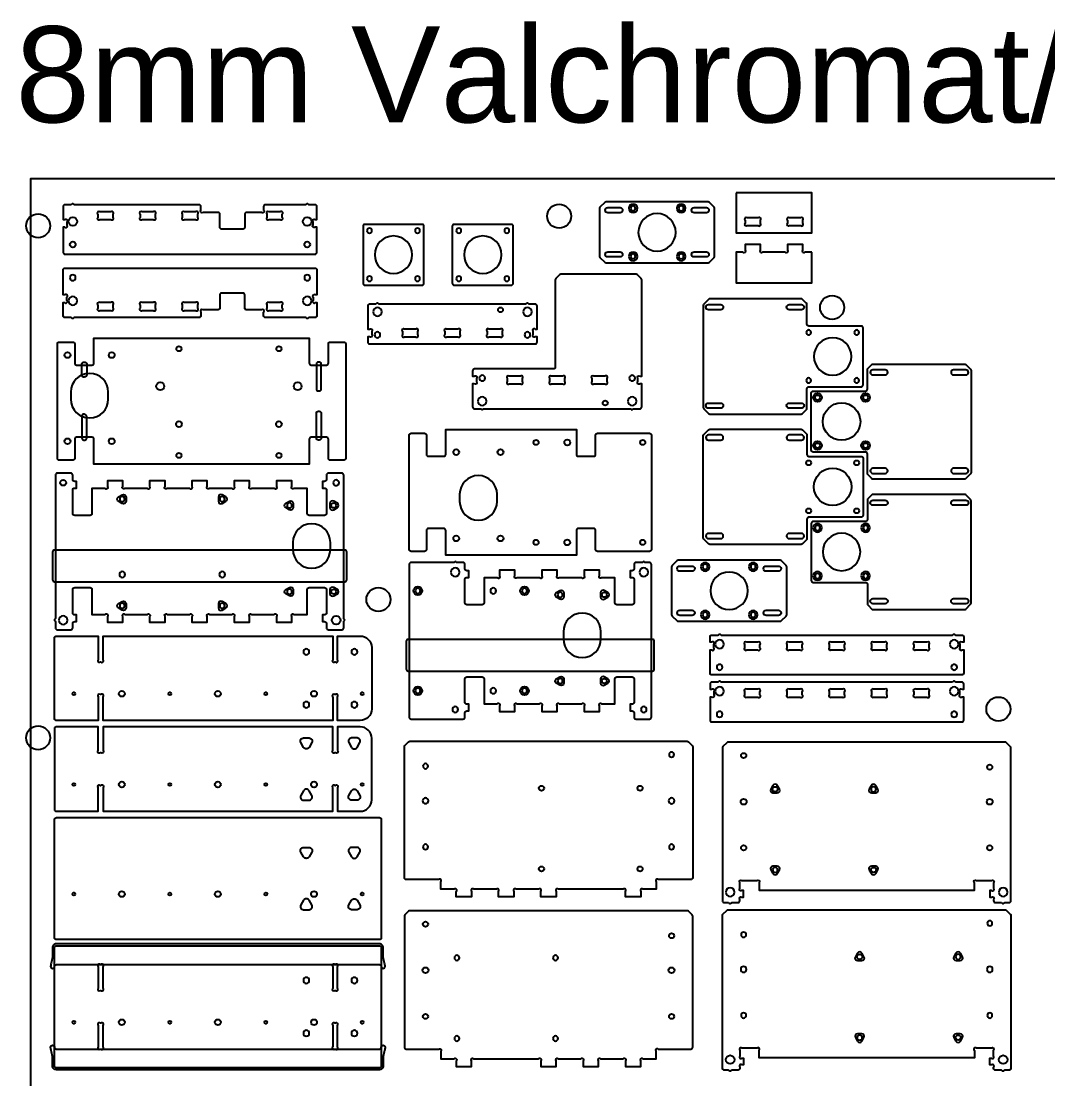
# Model space of a CAD drawing. Extents: x 283 to 2739, y 1003 to 5796.
# Drawn here: x 283 to 1351, y 1750 to 2851 of the extents above; entities that cross this region are included whole.
import ezdxf

# ---------------------------------------------------------------- set-up
doc = ezdxf.new("R2010")
doc.units = 0
for name, color, linetype in [('8MM-1-HOLD_DOWN_DRILL', 30, 'CONTINUOUS'), ('8MM-2-TESTER', 4, 'CONTINUOUS'), ('8MM-3-INSIDE_CUT_HOLD_DOWN', 3, 'CONTINUOUS'), ('8MM-4-2MM_POCKETS', 254, 'CONTINUOUS'), ('8MM-5-6MM_POCKETS', 244, 'CONTINUOUS'), ('8MM-7-CUTOUT', 7, 'CONTINUOUS'), ('SHEET_REF', 250, 'CONTINUOUS')]:
    doc.layers.add(name, color=color, linetype=linetype)
doc.styles.add('ARIAL_NORMAL', font='txt')

msp = doc.modelspace()

# ---------------------------------------------------------------- linework, layer by layer
at = {"layer": '8MM-1-HOLD_DOWN_DRILL'}
for centre in [(842.4, 2647.8), (300.4, 2637.8), (1126.4, 2552.8), (654.4, 2248.8), (1299.4, 2134.8), (300.4, 2104.8)]:
    msp.add_circle(centre, 12.5, dxfattribs=at)
at = {"layer": '8MM-2-TESTER'}
msp.add_lwpolyline([(1026.6, 2672), (1026.6, 2630.5), (1105.3, 2630.5), (1105.3, 2672)], close=True, dxfattribs=at)
for points in [[(1052.4, 2644.8, 0.668179), (1049.6, 2646), (1038.2, 2646, 1), (1035.9, 2643.7), (1035.9, 2640.3, 1), (1038.2, 2638), (1049.6, 2638, 1), (1051.9, 2640.3), (1051.9, 2643.7, 0.198912)], [(1096.4, 2639.1, 0.198912), (1095.9, 2640.3), (1095.9, 2643.7, 1), (1093.6, 2646), (1082.2, 2646, 1), (1079.9, 2643.7), (1079.9, 2640.3, 1), (1082.2, 2638), (1093.6, 2638, 0.668179)], [(1105.3, 2610.2), (1098.2, 2610.2, -1), (1095.9, 2612.4), (1095.9, 2618.2), (1079.9, 2618.2), (1079.9, 2612.4, -1), (1077.6, 2610.2), (1054.2, 2610.2, -1), (1051.9, 2612.4), (1051.9, 2618.2), (1035.9, 2618.2), (1035.9, 2612.4, -1), (1033.6, 2610.2), (1026.6, 2610.2), (1026.6, 2578.5), (1105.3, 2578.5)]]:
    msp.add_lwpolyline(points, format="xyb", close=True, dxfattribs=at)
at = {"layer": '8MM-3-INSIDE_CUT_HOLD_DOWN'}
for points in [[(995.6, 2656.7, -1), (995.6, 2651.4), (982.8, 2651.4, -1), (982.8, 2656.7)], [(378.8, 2651.2, 0.668179), (376.1, 2652.3), (364.6, 2652.3, 1), (362.4, 2650), (362.4, 2646.6, 1), (364.6, 2644.3), (376.1, 2644.3, 1), (378.4, 2646.6), (378.4, 2650, 0.198912)], [(540.6, 2652.3, 1), (538.4, 2650), (538.4, 2646.6, 1), (540.6, 2644.3), (552.1, 2644.3, 1), (554.4, 2646.6), (554.4, 2650, 1), (552.1, 2652.3)], [(905.8, 2605.4), (893, 2605.4, -1), (893, 2610.7), (905.8, 2610.7, -1)], [(378.8, 2551, 0.198912), (378.4, 2552.1), (378.4, 2555.5, 1), (376.1, 2557.8), (364.6, 2557.8, 1), (362.4, 2555.5), (362.4, 2552.1, 1), (364.6, 2549.8), (376.1, 2549.8, 0.668179)], [(538.4, 2552.1, 1), (540.6, 2549.8), (552.1, 2549.8, 1), (554.4, 2552.1), (554.4, 2555.5, 1), (552.1, 2557.8), (540.6, 2557.8, 1), (538.4, 2555.5)], [(997.8, 2555.8), (1010.5, 2555.8, -1), (1010.5, 2550.4), (997.8, 2550.4, -1)], [(695.8, 2529.2, 0.668179), (693.1, 2530.3), (681.6, 2530.3, 1), (679.4, 2528), (679.4, 2524.6, 1), (681.6, 2522.3), (693.1, 2522.3, 1), (695.4, 2524.6), (695.4, 2528, 0.198912)], [(783.8, 2523.5, 0.198912), (783.4, 2524.6), (783.4, 2528, 1), (781.1, 2530.3), (769.6, 2530.3, 1), (767.4, 2528), (767.4, 2524.6, 1), (769.6, 2522.3), (781.1, 2522.3, 0.668179)], [(790.6, 2481.3, 1), (788.4, 2479), (788.4, 2475.6, 1), (790.6, 2473.3), (802.1, 2473.3, 1), (804.4, 2475.6), (804.4, 2479, 1), (802.1, 2481.3)], [(876.4, 2475.6, 1), (878.6, 2473.3), (890.1, 2473.3, 1), (892.4, 2475.6), (892.4, 2479, 1), (890.1, 2481.3), (878.6, 2481.3, 1), (876.4, 2479)], [(1168.8, 2487.9, 1), (1168.8, 2482.6), (1181.6, 2482.6, 1), (1181.6, 2487.9)], [(1094.5, 2453.3, -1), (1094.5, 2447.9), (1081.8, 2447.9, -1), (1081.8, 2453.3)], [(1010.5, 2414.7, 1), (1010.5, 2420.1), (997.8, 2420.1, 1), (997.8, 2414.7)], [(1252.8, 2380.1), (1265.6, 2380.1, 1), (1265.6, 2385.4), (1252.8, 2385.4, 1)], [(1168.8, 2352.2), (1181.6, 2352.2, -1), (1181.6, 2346.9), (1168.8, 2346.9, -1)], [(1081.8, 2312.2), (1094.5, 2312.2, 1), (1094.5, 2317.6), (1081.8, 2317.6, 1)], [(980.8, 2283.6, -1), (980.8, 2278.2), (968, 2278.2, -1), (968, 2283.6)], [(1252.8, 2244.4, -1), (1252.8, 2249.7), (1265.6, 2249.7, -1), (1265.6, 2244.4)], [(1070.6, 2232.2), (1057.8, 2232.2, -1), (1057.8, 2237.6), (1070.6, 2237.6, -1)], [(1035.4, 2198.6, 1), (1037.6, 2196.3), (1049.1, 2196.3, 1), (1051.4, 2198.6), (1051.4, 2202, 1), (1049.1, 2204.3), (1037.6, 2204.3, 1), (1035.4, 2202)], [(1213.6, 2204.3, 1), (1211.4, 2202), (1211.4, 2198.6, 1), (1213.6, 2196.3), (1225.1, 2196.3, 1), (1227.4, 2198.6), (1227.4, 2202, 1), (1225.1, 2204.3)], [(1037.6, 2155.3, 1), (1035.4, 2153), (1035.4, 2149.6, 1), (1037.6, 2147.3), (1049.1, 2147.3, 1), (1051.4, 2149.6), (1051.4, 2153, 1), (1049.1, 2155.3)], [(1227.8, 2154.2, 0.668179), (1225.1, 2155.3), (1213.6, 2155.3, 1), (1211.4, 2153), (1211.4, 2149.6, 1), (1213.6, 2147.3), (1225.1, 2147.3, 1), (1227.4, 2149.6), (1227.4, 2153, 0.198912)], [(626.5, 2094.9, 0.57735), (632.2, 2094.9), (635, 2099.8, 0.57735), (632.2, 2104.7), (626.5, 2104.7, 0.57735), (623.7, 2099.8)], [(626.5, 1980.9, 0.57735), (632.2, 1980.9), (635, 1985.8, 0.57735), (632.2, 1990.7), (626.5, 1990.7, 0.57735), (623.7, 1985.8)]]:
    msp.add_lwpolyline(points, format="xyb", close=True, dxfattribs=at)
at = {"layer": '8MM-3-INSIDE_CUT_HOLD_DOWN', "extrusion": (0, 0, -1)}
for centre, radius in [((-695.1, 2632.7), 2.57), ((-788, 2632.7), 2.57), ((-645.1, 2582.7), 2.58), ((-738, 2582.7), 2.58), ((-734.4, 2277.3), 4.5), ((-629.4, 2194.3), 3.1), ((-930.4, 2134.3), 3), ((-959.4, 2087.3), 2.65), ((-703.4, 1991.3), 2.65), ((-1034.4, 1899.8), 2.65), ((-629.4, 1852.3), 3.1), ((-1034.4, 1815.8), 2.65), ((-1290.4, 1815.8), 2.65), ((-736.1, 1791.8), 2.65)]:
    msp.add_circle(centre, radius, dxfattribs=at)
at = {"layer": '8MM-3-INSIDE_CUT_HOLD_DOWN'}
for centre, radius in [((376.9, 2503.2), 3), ((550.9, 2398.8), 2.65), ((735.4, 2402.2), 3), ((326.4, 2370.3), 3), ((929.4, 2308.3), 2.65), ((610.4, 2227.3), 4.5), ((387.4, 2150.7), 3.03), ((1034.4, 2086.3), 2.65), ((387.4, 2056.2), 3.02), ((1034.4, 1990.3), 2.65), ((1290.4, 1990.3), 2.65), ((926.6, 1968.3), 2.65), ((387.4, 1942.2), 3.03), ((703.4, 1910.8), 2.65), ((959.4, 1814.8), 2.65), ((387.4, 1808.7), 3.02)]:
    msp.add_circle(centre, radius, dxfattribs=at)
at = {"layer": '8MM-4-2MM_POCKETS'}
for points in [[(313.9, 1870.2, 0.036494), (313.4, 1866.8, 1), (317.4, 1866.8), (317.4, 1866.9, -0.407676), (319.4, 1868.8), (655.4, 1868.8, -0.407676), (657.4, 1866.9), (657.4, 1866.8, 1), (661.4, 1866.8, 0.036494), (660.8, 1870.2, -0.0178), (659.4, 1876.5), (659.4, 1886.3, 0.414214), (655.4, 1890.3), (319.4, 1890.3, 0.414214), (315.4, 1886.3), (315.4, 1876.5, -0.0178)], [(313.9, 1779.5, -0.036494), (313.4, 1782.8, -1), (317.4, 1782.8), (317.4, 1782.8, 0.407676), (319.4, 1780.8), (655.4, 1780.8, 0.407676), (657.4, 1782.8), (657.4, 1782.8, -1), (661.4, 1782.8, -0.036494), (660.8, 1779.5, 0.0178), (659.4, 1773.2), (659.4, 1763.3, -0.414214), (655.4, 1759.3), (319.4, 1759.3, -0.414214), (315.4, 1763.3), (315.4, 1773.2, 0.0178)]]:
    msp.add_lwpolyline(points, format="xyb", close=True, dxfattribs=at)
at = {"layer": '8MM-5-6MM_POCKETS'}
for points in [[(350.9, 2482.6, -0.347025), (349.3, 2480.7, 0.01203), (348.4, 2480.4, -0.499697), (345.9, 2482.4), (345.9, 2493.9, -0.414214), (347.9, 2495.9), (348.9, 2495.9, -0.414214), (350.9, 2493.9)], [(591.9, 2495.9, 0.414214), (589.9, 2493.9), (589.9, 2467.9, 0.414214), (591.9, 2465.9), (592.9, 2465.9, 0.414214), (594.9, 2467.9), (594.9, 2493.9, 0.414214), (592.9, 2495.9)], [(591.9, 2414.7, -0.414214), (589.9, 2416.7), (589.9, 2442.7, -0.414214), (591.9, 2444.7), (592.9, 2444.7, -0.414214), (594.9, 2442.7), (594.9, 2416.7, -0.414214), (592.9, 2414.7)], [(350.9, 2439.4, 0.347025), (349.3, 2441.4, -0.01203), (348.4, 2441.6, 0.499697), (345.9, 2439.7), (345.9, 2416.7, 0.414214), (347.9, 2414.7), (348.9, 2414.7, 0.414214), (350.9, 2416.7)], [(384, 2351, -0.57735), (384, 2355.6), (387.8, 2357.8, -0.57735), (391.8, 2355.5), (391.8, 2351.1, -0.57735), (387.8, 2348.8)], [(495.7, 2351, 0.57735), (495.7, 2355.6), (491.9, 2357.8, 0.57735), (487.9, 2355.5), (487.9, 2351.1, 0.57735), (491.9, 2348.8)], [(558, 2344.4, -0.57735), (558, 2349), (561.8, 2351.2, -0.57735), (565.8, 2348.9), (565.8, 2344.5, -0.57735), (561.8, 2342.2)], [(611.7, 2344.4, 0.57735), (611.7, 2349), (607.9, 2351.2, 0.57735), (603.9, 2348.9), (603.9, 2344.5, 0.57735), (607.9, 2342.2)], [(315.4, 2269.3, 0.414214), (317.4, 2267.3), (619.4, 2267.3, 0.414214), (621.4, 2269.3), (621.4, 2298.3, 0.414214), (619.4, 2300.3), (317.4, 2300.3, 0.414214), (315.4, 2298.3)], [(558, 2254.7, -0.57735), (558, 2259.2), (561.8, 2261.4, -0.57735), (565.8, 2259.1), (565.8, 2254.8, -0.57735), (561.8, 2252.5)], [(611.7, 2254.7, 0.57735), (611.7, 2259.2), (607.9, 2261.4, 0.57735), (603.9, 2259.1), (603.9, 2254.8, 0.57735), (607.9, 2252.5)], [(839.5, 2251.4, -0.57735), (839.5, 2256), (843.3, 2258.2, -0.57735), (847.3, 2255.9), (847.3, 2251.5, -0.57735), (843.3, 2249.2)], [(893.2, 2251.4, 0.57735), (893.2, 2256), (889.4, 2258.2, 0.57735), (885.4, 2255.9), (885.4, 2251.5, 0.57735), (889.4, 2249.2)], [(384, 2240, -0.57735), (384, 2244.6), (387.8, 2246.8, -0.57735), (391.8, 2244.5), (391.8, 2240.1, -0.57735), (387.8, 2237.8)], [(495.7, 2240, 0.57735), (495.7, 2244.6), (491.9, 2246.8, 0.57735), (487.9, 2244.5), (487.9, 2240.1, 0.57735), (491.9, 2237.8)], [(683.4, 2176.3, 0.414214), (685.4, 2174.3), (939.4, 2174.3, 0.414214), (941.4, 2176.3), (941.4, 2205.3, 0.414214), (939.4, 2207.3), (685.4, 2207.3, 0.414214), (683.4, 2205.3)], [(839.5, 2161.7, -0.57735), (839.5, 2166.2), (843.3, 2168.4, -0.57735), (847.3, 2166.1), (847.3, 2161.8, -0.57735), (843.3, 2159.5)], [(893.2, 2161.7, 0.57735), (893.2, 2166.2), (889.4, 2168.4, 0.57735), (885.4, 2166.1), (885.4, 2161.8, 0.57735), (889.4, 2159.5)], [(1069.4, 2055.2, 0.57735), (1064.8, 2055.2), (1062.6, 2051.4, 0.57735), (1064.9, 2047.4), (1069.3, 2047.4, 0.57735), (1071.6, 2051.4)], [(1171.9, 2055.2, 0.57735), (1167.3, 2055.2), (1165.1, 2051.4, 0.57735), (1167.4, 2047.4), (1171.8, 2047.4, 0.57735), (1174.1, 2051.4)], [(1064.8, 1963.5, 0.57735), (1069.4, 1963.5), (1071.6, 1967.3, 0.57735), (1069.3, 1971.2), (1064.9, 1971.2, 0.57735), (1062.6, 1967.3)], [(1167.3, 1963.5, 0.57735), (1171.9, 1963.5), (1174.1, 1967.3, 0.57735), (1171.8, 1971.2), (1167.4, 1971.2, 0.57735), (1165.1, 1967.3)], [(1157.4, 1880.7, 0.57735), (1152.8, 1880.7), (1150.6, 1876.9, 0.57735), (1152.9, 1872.9), (1157.3, 1872.9, 0.57735), (1159.6, 1876.9)], [(1259.9, 1880.7, 0.57735), (1255.3, 1880.7), (1253.1, 1876.9, 0.57735), (1255.4, 1872.9), (1259.8, 1872.9, 0.57735), (1262.1, 1876.9)], [(1152.8, 1789, 0.57735), (1157.4, 1789), (1159.6, 1792.8, 0.57735), (1157.3, 1796.7), (1152.9, 1796.7, 0.57735), (1150.6, 1792.8)], [(1255.3, 1789, 0.57735), (1259.9, 1789), (1262.1, 1792.8, 0.57735), (1259.8, 1796.7), (1255.4, 1796.7, 0.57735), (1253.1, 1792.8)]]:
    msp.add_lwpolyline(points, format="xyb", close=True, dxfattribs=at)
at = {"layer": '8MM-5-6MM_POCKETS', "extrusion": (0, 0, -1)}
for centre in [(-919.3, 2656), (-969.3, 2656), (-919.3, 2606), (-969.3, 2606), (-1111.3, 2323.3), (-1161.3, 2323.3), (-994.3, 2282.9), (-1044.3, 2282.9), (-1111.3, 2273.3), (-1161.3, 2273.3), (-994.3, 2232.9), (-1044.3, 2232.9)]:
    msp.add_circle(centre, 4.5, dxfattribs=at)
at = {"layer": '8MM-5-6MM_POCKETS'}
for centre in [(1111.3, 2459), (1161.3, 2459), (1111.3, 2409), (1161.3, 2409), (695.4, 2257.8), (806.4, 2257.8), (695.4, 2153.8), (806.4, 2153.8)]:
    msp.add_circle(centre, 4.5, dxfattribs=at)
at = {"layer": '8MM-7-CUTOUT'}
for points in [[(579.5, 2660.3, -0.267949), (578.6, 2659.8), (537, 2659.8, 0.414214), (535, 2657.8), (535, 2654.1, -1), (532.8, 2651.8), (517.4, 2651.8, 0.414214), (515.4, 2649.8), (515.4, 2636.3, -0.414214), (513.4, 2634.3), (491.4, 2634.3, -0.414214), (489.4, 2636.3), (489.4, 2649.8, 0.414214), (487.4, 2651.8), (472, 2651.8, -1), (469.7, 2654.1), (469.7, 2657.8, 0.414214), (467.7, 2659.8), (338.1, 2659.8, -0.267949), (337.2, 2660.3, 0.57735), (335.5, 2660.3, -0.267949), (334.6, 2659.8), (328.4, 2659.8, 0.414214), (326.4, 2657.8), (326.4, 2644.3), (328.1, 2644.3, -1), (330.4, 2642), (330.4, 2638.6, -1), (328.1, 2636.3), (326.4, 2636.3), (326.4, 2610.3, 0.414214), (328.4, 2608.3), (588.4, 2608.3, 0.414214), (590.4, 2610.3), (590.4, 2636.3), (588.6, 2636.3, -1), (586.4, 2638.6), (586.4, 2642, -1), (588.6, 2644.3), (590.4, 2644.3), (590.4, 2657.8, 0.414214), (588.4, 2659.8), (582.1, 2659.8, -0.267949), (581.2, 2660.3, 0.57735)], [(998.8, 2662.1, 0.198912), (997.4, 2662.7), (891.2, 2662.7, 0.198912), (889.8, 2662.1), (884.9, 2657.3, 0.198912), (884.4, 2655.9), (884.4, 2606.2, 0.198912), (884.9, 2604.8), (889.8, 2599.9, 0.198912), (891.2, 2599.4), (997.4, 2599.4, 0.198912), (998.8, 2599.9), (1003.7, 2604.8, 0.198912), (1004.2, 2606.2), (1004.2, 2655.9, 0.198912), (1003.7, 2657.3)], [(905.8, 2656.7, -1), (905.8, 2651.4), (893, 2651.4, -1), (893, 2656.7)], [(408.6, 2652.3, 1), (406.4, 2650), (406.4, 2646.6, 1), (408.6, 2644.3), (420.1, 2644.3, 1), (422.4, 2646.6), (422.4, 2650, 1), (420.1, 2652.3)], [(452.6, 2652.3, 1), (450.4, 2650), (450.4, 2646.6, 1), (452.6, 2644.3), (464.1, 2644.3, 1), (466.4, 2646.6), (466.4, 2650, 1), (464.1, 2652.3)], [(640.4, 2576), (699.8, 2576, 0.414214), (701.8, 2578), (701.8, 2637.3, 0.414214), (699.8, 2639.3), (640.4, 2639.3, 0.414214), (638.4, 2637.3), (638.4, 2578, 0.414214)], [(733.3, 2576), (792.6, 2576, 0.414214), (794.6, 2578), (794.6, 2637.3, 0.414214), (792.6, 2639.3), (733.3, 2639.3, 0.414214), (731.3, 2637.3), (731.3, 2578, 0.414214)], [(995.6, 2605.4), (982.8, 2605.4, -1), (982.8, 2610.7), (995.6, 2610.7, -1)], [(579.5, 2541.8, 0.267949), (578.6, 2542.3), (537, 2542.3, -0.414214), (535, 2544.3), (535, 2548, 1), (532.8, 2550.3), (517.4, 2550.3, -0.414214), (515.4, 2552.3), (515.4, 2565.8, 0.414214), (513.4, 2567.8), (491.4, 2567.8, 0.414214), (489.4, 2565.8), (489.4, 2552.3, -0.414214), (487.4, 2550.3), (472, 2550.3, 1), (469.7, 2548), (469.7, 2544.3, -0.414214), (467.7, 2542.3), (338.1, 2542.3, 0.267949), (337.2, 2541.8, -0.57735), (335.5, 2541.8, 0.267949), (334.6, 2542.3), (328.4, 2542.3, -0.414214), (326.4, 2544.3), (326.4, 2557.8), (328.1, 2557.8, 1), (330.4, 2560.1), (330.4, 2563.5, 1), (328.1, 2565.8), (326.4, 2565.8), (326.4, 2591.8, -0.414214), (328.4, 2593.8), (588.4, 2593.8, -0.414214), (590.4, 2591.8), (590.4, 2565.8), (588.6, 2565.8, 1), (586.4, 2563.5), (586.4, 2560.1, 1), (588.6, 2557.8), (590.4, 2557.8), (590.4, 2544.3, -0.414214), (588.4, 2542.3), (582.1, 2542.3, 0.267949), (581.2, 2541.8, -0.57735)], [(754.4, 2447.3), (760.6, 2447.3, -0.267949), (761.5, 2446.8, 0.57735), (763.2, 2446.8, -0.267949), (764.1, 2447.3), (916.6, 2447.3, -0.267949), (917.5, 2446.8, 0.57735), (919.2, 2446.8, -0.267949), (920.1, 2447.3), (926.4, 2447.3, 0.414214), (928.4, 2449.3), (928.4, 2473.3), (926.6, 2473.3, -1), (924.4, 2475.6), (924.4, 2479, -1), (926.6, 2481.3), (928.4, 2481.3), (928.4, 2581.5, 0.198912), (927.8, 2582.9), (923.9, 2586.7, 0.198912), (922.5, 2587.3), (844.2, 2587.3, 0.198912), (842.8, 2586.7), (838.9, 2582.9, 0.198912), (838.4, 2581.5), (838.4, 2490.8, -0.414214), (836.4, 2488.8), (754.4, 2488.8, 0.414214), (752.4, 2486.8), (752.4, 2481.3), (754.1, 2481.3, -1), (756.4, 2479), (756.4, 2475.6, -1), (754.1, 2473.3), (752.4, 2473.3), (752.4, 2449.3, 0.414214)], [(406.4, 2552.1, 1), (408.6, 2549.8), (420.1, 2549.8, 1), (422.4, 2552.1), (422.4, 2555.5, 1), (420.1, 2557.8), (408.6, 2557.8, 1), (406.4, 2555.5)], [(450.4, 2552.1, 1), (452.6, 2549.8), (464.1, 2549.8, 1), (466.4, 2552.1), (466.4, 2555.5, 1), (464.1, 2557.8), (452.6, 2557.8, 1), (450.4, 2555.5)], [(807.6, 2556.3), (655.1, 2556.3, -0.267949), (654.2, 2556.8, 0.57735), (652.5, 2556.8, -0.267949), (651.6, 2556.3), (645.4, 2556.3, 0.414214), (643.4, 2554.3), (643.4, 2530.3), (645.1, 2530.3, -1), (647.4, 2528), (647.4, 2524.6, -1), (645.1, 2522.3), (643.4, 2522.3), (643.4, 2516.8, 0.414214), (645.4, 2514.8), (817.4, 2514.8, 0.414214), (819.4, 2516.8), (819.4, 2522.3), (817.6, 2522.3, -1), (815.4, 2524.6), (815.4, 2528, -1), (817.6, 2530.3), (819.4, 2530.3), (819.4, 2554.3, 0.414214), (817.4, 2556.3), (811.1, 2556.3, -0.267949), (810.2, 2556.8, 0.57735), (808.5, 2556.8, -0.267949)], [(1100.2, 2535.5), (1100.2, 2556, 0.198912), (1099.6, 2557.4), (1095.7, 2561.2, 0.198912), (1094.3, 2561.8), (999.2, 2561.8, 0.198912), (997.8, 2561.2), (992.9, 2556.4, 0.198912), (992.4, 2555), (992.4, 2448.7, 0.198912), (992.9, 2447.3), (997.8, 2442.5, 0.198912), (999.2, 2441.9), (1094.3, 2441.9, 0.198912), (1095.7, 2442.5), (1099.6, 2446.3, 0.198912), (1100.2, 2447.7), (1100.2, 2468.2, -0.414214), (1102.2, 2470.2), (1156.7, 2470.2, 0.414214), (1158.7, 2472.2), (1158.7, 2531.5, 0.414214), (1156.7, 2533.5), (1102.2, 2533.5, -0.414214)], [(1081.8, 2555.8), (1094.5, 2555.8, -1), (1094.5, 2550.4), (1081.8, 2550.4, -1)], [(739.8, 2523.5, 0.198912), (739.4, 2524.6), (739.4, 2528, 1), (737.1, 2530.3), (725.6, 2530.3, 1), (723.4, 2528), (723.4, 2524.6, 1), (725.6, 2522.3), (737.1, 2522.3, 0.668179)], [(338.4, 2514.8), (338.4, 2494.9, 0.414214), (340.4, 2492.9), (356.4, 2492.9, 0.414214), (358.4, 2494.9), (358.4, 2520.8), (582.4, 2520.8), (582.4, 2494.9, 0.414214), (584.4, 2492.9), (600.4, 2492.9, 0.414214), (602.4, 2494.9), (602.4, 2514.8, -0.414214), (604.4, 2516.8), (618.4, 2516.8, -0.414214), (620.4, 2514.8), (620.4, 2395.8, -0.414214), (618.4, 2393.8), (604.4, 2393.8, -0.414214), (602.4, 2395.8), (602.4, 2415.7, 0.414214), (600.4, 2417.7), (584.4, 2417.7, 0.414214), (582.4, 2415.7), (582.4, 2389.8), (358.4, 2389.8), (358.4, 2415.7, 0.414214), (356.4, 2417.7), (340.4, 2417.7, 0.414214), (338.4, 2415.7), (338.4, 2395.8, -0.414214), (336.4, 2393.8), (322.4, 2393.8, -0.414214), (320.4, 2395.8), (320.4, 2514.8, -0.414214), (322.4, 2516.8), (336.4, 2516.8, -0.414214)], [(1163.2, 2467.7), (1163.2, 2488.1, -0.198912), (1163.8, 2489.5), (1167.6, 2493.4, -0.198912), (1169, 2493.9), (1264.2, 2493.9, -0.198912), (1265.6, 2493.4), (1270.4, 2488.5, -0.198912), (1271, 2487.1), (1271, 2380.9, -0.198912), (1270.4, 2379.5), (1265.6, 2374.6, -0.198912), (1264.2, 2374.1), (1169, 2374.1, -0.198912), (1167.6, 2374.6), (1163.8, 2378.5, -0.198912), (1163.2, 2379.9), (1163.2, 2400.3, 0.414214), (1161.2, 2402.3), (1106.7, 2402.3, -0.414214), (1104.7, 2404.3), (1104.7, 2463.7, -0.414214), (1106.7, 2465.7), (1161.2, 2465.7, 0.414214)], [(334.4, 2457.3, 1), (373.4, 2457.3), (373.4, 2464.7, 1), (334.4, 2464.7)], [(832.4, 2475.6, 1), (834.6, 2473.3), (846.1, 2473.3, 1), (848.4, 2475.6), (848.4, 2479, 1), (846.1, 2481.3), (834.6, 2481.3, 1), (832.4, 2479)], [(1252.8, 2487.9, 1), (1252.8, 2482.6), (1265.6, 2482.6, 1), (1265.6, 2487.9)], [(1010.5, 2453.3, -1), (1010.5, 2447.9), (997.8, 2447.9, -1), (997.8, 2453.3)], [(860.4, 2320.7), (860.4, 2294.8), (724.4, 2294.8), (724.4, 2320.7, 0.414214), (722.4, 2322.7), (706.4, 2322.7, 0.414214), (704.4, 2320.7), (704.4, 2300.8, -0.414214), (702.4, 2298.8), (688.4, 2298.8, -0.414214), (686.4, 2300.8), (686.4, 2419.8, -0.414214), (688.4, 2421.8), (702.4, 2421.8, -0.414214), (704.4, 2419.8), (704.4, 2399.9, 0.414214), (706.4, 2397.9), (722.4, 2397.9, 0.414214), (724.4, 2399.9), (724.4, 2425.8), (860.4, 2425.8), (860.4, 2399.9, 0.414214), (862.4, 2397.9), (878.4, 2397.9, 0.414214), (880.4, 2399.9), (880.4, 2419.8, -0.414214), (882.4, 2421.8), (936.4, 2421.8, -0.414214), (938.4, 2419.8), (938.4, 2300.8, -0.414214), (936.4, 2298.8), (882.4, 2298.8, -0.414214), (880.4, 2300.8), (880.4, 2320.7, 0.414214), (878.4, 2322.7), (862.4, 2322.7, 0.414214)], [(1100.2, 2332.5), (1100.2, 2312, -0.198912), (1099.6, 2310.6), (1095.7, 2306.8, -0.198912), (1094.3, 2306.2), (999.2, 2306.2, -0.198912), (997.8, 2306.8), (992.9, 2311.6, -0.198912), (992.4, 2313), (992.4, 2419.3, -0.198912), (992.9, 2420.7), (997.8, 2425.5, -0.198912), (999.2, 2426.1), (1094.3, 2426.1, -0.198912), (1095.7, 2425.5), (1099.6, 2421.7, -0.198912), (1100.2, 2420.3), (1100.2, 2399.8, 0.414214), (1102.2, 2397.8), (1156.7, 2397.8, -0.414214), (1158.7, 2395.8), (1158.7, 2336.5, -0.414214), (1156.7, 2334.5), (1102.2, 2334.5, 0.414214)], [(1094.5, 2414.7, 1), (1094.5, 2420.1), (1081.8, 2420.1, 1), (1081.8, 2414.7)], [(318.4, 2229.1, -0.267949), (317.9, 2228.2, 0.57735), (317.9, 2226.5, -0.267949), (318.4, 2225.6), (318.4, 2219.3, 0.414214), (320.4, 2217.3), (334.4, 2217.3, 0.414214), (336.4, 2219.3), (336.4, 2223.8, -0.414214), (338.4, 2225.8), (340.4, 2225.8), (340.4, 2232.8), (338.4, 2232.8, -0.414214), (336.4, 2234.8), (336.4, 2259.2, -0.414214), (338.4, 2261.2), (354.4, 2261.2, -0.414214), (356.4, 2259.2), (356.4, 2233.3), (370.1, 2233.3, -1), (372.4, 2231), (372.4, 2225.3), (388.4, 2225.3), (388.4, 2231, -1), (390.6, 2233.3), (414.1, 2233.3, -1), (416.4, 2231), (416.4, 2225.3), (432.4, 2225.3), (432.4, 2231, -1), (434.6, 2233.3), (458.1, 2233.3, -1), (460.4, 2231), (460.4, 2225.3), (476.4, 2225.3), (476.4, 2231, -1), (478.6, 2233.3), (502.1, 2233.3, -1), (504.4, 2231), (504.4, 2225.3), (520.4, 2225.3), (520.4, 2231, -1), (522.6, 2233.3), (546.1, 2233.3, -1), (548.4, 2231), (548.4, 2225.3), (564.4, 2225.3), (564.4, 2231, -1), (566.6, 2233.3), (580.4, 2233.3), (580.4, 2259.2, -0.414214), (582.4, 2261.2), (598.4, 2261.2, -0.414214), (600.4, 2259.2), (600.4, 2234.8, -0.414214), (598.4, 2232.8), (596.4, 2232.8), (596.4, 2225.8), (598.4, 2225.8, -0.414214), (600.4, 2223.8), (600.4, 2219.3, 0.414214), (602.4, 2217.3), (616.4, 2217.3, 0.414214), (618.4, 2219.3), (618.4, 2225.6, -0.267949), (618.9, 2226.5, 0.57735), (618.9, 2228.2, -0.267949), (618.4, 2229.1), (618.4, 2378.3, 0.414214), (616.4, 2380.3), (602.4, 2380.3, 0.414214), (600.4, 2378.3), (600.4, 2373.8, -0.414214), (598.4, 2371.8), (596.4, 2371.8), (596.4, 2364.8), (598.4, 2364.8, -0.414214), (600.4, 2362.8), (600.4, 2338.4, -0.414214), (598.4, 2336.4), (582.4, 2336.4, -0.414214), (580.4, 2338.4), (580.4, 2364.3), (566.6, 2364.3, -1), (564.4, 2366.6), (564.4, 2372.3), (548.4, 2372.3), (548.4, 2366.6, -1), (546.1, 2364.3), (522.6, 2364.3, -1), (520.4, 2366.6), (520.4, 2372.3), (504.4, 2372.3), (504.4, 2366.6, -1), (502.1, 2364.3), (478.6, 2364.3, -1), (476.4, 2366.6), (476.4, 2372.3), (460.4, 2372.3), (460.4, 2366.6, -1), (458.1, 2364.3), (434.6, 2364.3, -1), (432.4, 2366.6), (432.4, 2372.3), (416.4, 2372.3), (416.4, 2366.6, -1), (414.1, 2364.3), (390.6, 2364.3, -1), (388.4, 2366.6), (388.4, 2372.3), (372.4, 2372.3), (372.4, 2366.6, -1), (370.1, 2364.3), (356.4, 2364.3), (356.4, 2338.4, -0.414214), (354.4, 2336.4), (338.4, 2336.4, -0.414214), (336.4, 2338.4), (336.4, 2362.8, -0.414214), (338.4, 2364.8), (340.4, 2364.8), (340.4, 2371.8), (338.4, 2371.8, -0.414214), (336.4, 2373.8), (336.4, 2378.3, 0.414214), (334.4, 2380.3), (320.4, 2380.3, 0.414214), (318.4, 2378.3)], [(1168.8, 2380.1), (1181.6, 2380.1, 1), (1181.6, 2385.4), (1168.8, 2385.4, 1)], [(738.9, 2358.3), (738.9, 2350.9, 1), (777.9, 2350.9), (777.9, 2358.3, 1)], [(1163.2, 2264.6), (1163.2, 2244.2, 0.198912), (1163.8, 2242.8), (1167.6, 2238.9, 0.198912), (1169, 2238.4), (1264.2, 2238.4, 0.198912), (1265.6, 2238.9), (1270.4, 2243.8, 0.198912), (1271, 2245.2), (1271, 2351.4, 0.198912), (1270.4, 2352.8), (1265.6, 2357.7, 0.198912), (1264.2, 2358.2), (1169, 2358.2, 0.198912), (1167.6, 2357.7), (1163.8, 2353.8, 0.198912), (1163.2, 2352.4), (1163.2, 2332, -0.414214), (1161.2, 2330), (1106.7, 2330, 0.414214), (1104.7, 2328), (1104.7, 2268.6, 0.414214), (1106.7, 2266.6), (1161.2, 2266.6, -0.414214)], [(1252.8, 2352.2), (1265.6, 2352.2, -1), (1265.6, 2346.9), (1252.8, 2346.9, -1)], [(565.4, 2300.8, 1), (604.4, 2300.8), (604.4, 2308.2, 1), (565.4, 2308.2)], [(997.8, 2312.2), (1010.5, 2312.2, 1), (1010.5, 2317.6), (997.8, 2317.6, 1)], [(742.4, 2287.3), (736.1, 2287.3, -0.267949), (735.2, 2287.8, 0.57735), (733.5, 2287.8, -0.267949), (732.6, 2287.3), (688.4, 2287.3, 0.414214), (686.4, 2285.3), (686.4, 2126.3, 0.414214), (688.4, 2124.3), (742.4, 2124.3, 0.414214), (744.4, 2126.3), (744.4, 2130.8, -0.414214), (746.4, 2132.8), (748.4, 2132.8), (748.4, 2139.8), (746.4, 2139.8, -0.414214), (744.4, 2141.8), (744.4, 2166.2, -0.414214), (746.4, 2168.2), (762.4, 2168.2, -0.414214), (764.4, 2166.2), (764.4, 2140.3), (778.1, 2140.3, -1), (780.4, 2138), (780.4, 2132.3), (796.4, 2132.3), (796.4, 2138, -1), (798.6, 2140.3), (822.1, 2140.3, -1), (824.4, 2138), (824.4, 2132.3), (840.4, 2132.3), (840.4, 2138, -1), (842.6, 2140.3), (866.1, 2140.3, -1), (868.4, 2138), (868.4, 2132.3), (884.4, 2132.3), (884.4, 2138, -1), (886.6, 2140.3), (900.4, 2140.3), (900.4, 2166.2, -0.414214), (902.4, 2168.2), (918.4, 2168.2, -0.414214), (920.4, 2166.2), (920.4, 2141.8, -0.414214), (918.4, 2139.8), (916.4, 2139.8), (916.4, 2132.8), (918.4, 2132.8, -0.414214), (920.4, 2130.8), (920.4, 2126.3, 0.414214), (922.4, 2124.3), (936.4, 2124.3, 0.414214), (938.4, 2126.3), (938.4, 2285.3, 0.414214), (936.4, 2287.3), (932.1, 2287.3, -0.267949), (931.2, 2287.8, 0.57735), (929.5, 2287.8, -0.267949), (928.6, 2287.3), (922.4, 2287.3, 0.414214), (920.4, 2285.3), (920.4, 2280.8, -0.414214), (918.4, 2278.8), (916.4, 2278.8), (916.4, 2271.8), (918.4, 2271.8, -0.414214), (920.4, 2269.8), (920.4, 2245.4, -0.414214), (918.4, 2243.4), (902.4, 2243.4, -0.414214), (900.4, 2245.4), (900.4, 2271.3), (886.6, 2271.3, -1), (884.4, 2273.6), (884.4, 2279.3), (868.4, 2279.3), (868.4, 2273.6, -1), (866.1, 2271.3), (842.6, 2271.3, -1), (840.4, 2273.6), (840.4, 2279.3), (824.4, 2279.3), (824.4, 2273.6, -1), (822.1, 2271.3), (798.6, 2271.3, -1), (796.4, 2273.6), (796.4, 2279.3), (780.4, 2279.3), (780.4, 2273.6, -1), (778.1, 2271.3), (764.4, 2271.3), (764.4, 2245.4, -0.414214), (762.4, 2243.4), (746.4, 2243.4, -0.414214), (744.4, 2245.4), (744.4, 2269.8, -0.414214), (746.4, 2271.8), (748.4, 2271.8), (748.4, 2278.8), (746.4, 2278.8, -0.414214), (744.4, 2280.8), (744.4, 2285.3, 0.414214)], [(1073.8, 2289, 0.198912), (1072.4, 2289.6), (966.2, 2289.6, 0.198912), (964.8, 2289), (959.9, 2284.1, 0.198912), (959.4, 2282.7), (959.4, 2233, 0.198912), (959.9, 2231.6), (964.8, 2226.8, 0.198912), (966.2, 2226.2), (1072.4, 2226.2, 0.198912), (1073.8, 2226.8), (1078.7, 2231.6, 0.198912), (1079.2, 2233), (1079.2, 2282.7, 0.198912), (1078.7, 2284.1)], [(1070.6, 2283.6, -1), (1070.6, 2278.2), (1057.8, 2278.2, -1), (1057.8, 2283.6)], [(1168.8, 2244.4, -1), (1168.8, 2249.7), (1181.6, 2249.7, -1), (1181.6, 2244.4)], [(980.8, 2232.2), (968, 2232.2, -1), (968, 2237.6), (980.8, 2237.6, -1)], [(885.9, 2207.8), (885.9, 2215.2, 1), (846.9, 2215.2), (846.9, 2207.8, 1)], [(647.4, 2198.8), (647.4, 2134.8, -0.414214), (635.4, 2122.8), (611.9, 2122.8), (611.9, 2147.5, 1), (609.6, 2149.8), (609.1, 2149.8, 1), (606.9, 2147.5), (606.9, 2122.8), (367.9, 2122.8), (367.9, 2147.5, 1), (365.6, 2149.8), (365.1, 2149.8, 1), (362.9, 2147.5), (362.9, 2122.8), (319.4, 2122.8, -0.414214), (317.4, 2124.8), (317.4, 2208.8, -0.414214), (319.4, 2210.8), (362.9, 2210.8), (362.9, 2186.1, 1), (365.1, 2183.8), (365.6, 2183.8, 1), (367.9, 2186.1), (367.9, 2210.8), (606.9, 2210.8), (606.9, 2186.1, 1), (609.1, 2183.8), (609.6, 2183.8, 1), (611.9, 2186.1), (611.9, 2210.8), (635.4, 2210.8, -0.414214)], [(1010.2, 2212.3, 0.267949), (1011.1, 2211.8), (1251.6, 2211.8, 0.267949), (1252.5, 2212.3, -0.57735), (1254.2, 2212.3, 0.267949), (1255.1, 2211.8), (1261.4, 2211.8, -0.414214), (1263.4, 2209.8), (1263.4, 2204.3), (1261.6, 2204.3, 1), (1259.4, 2202), (1259.4, 2198.6, 1), (1261.6, 2196.3), (1263.4, 2196.3), (1263.4, 2172.3, -0.414214), (1261.4, 2170.3), (1001.4, 2170.3, -0.414214), (999.4, 2172.3), (999.4, 2196.3), (1001.1, 2196.3, 1), (1003.4, 2198.6), (1003.4, 2202, 1), (1001.1, 2204.3), (999.4, 2204.3), (999.4, 2209.8, -0.414214), (1001.4, 2211.8), (1007.6, 2211.8, 0.267949), (1008.5, 2212.3, -0.57735)], [(1095.8, 2197.5, 0.198912), (1095.4, 2198.6), (1095.4, 2202, 1), (1093.1, 2204.3), (1081.6, 2204.3, 1), (1079.4, 2202), (1079.4, 2198.6, 1), (1081.6, 2196.3), (1093.1, 2196.3, 0.668179)], [(1139.8, 2197.5, 0.198912), (1139.4, 2198.6), (1139.4, 2202, 1), (1137.1, 2204.3), (1125.6, 2204.3, 1), (1123.4, 2202), (1123.4, 2198.6, 1), (1125.6, 2196.3), (1137.1, 2196.3, 0.668179)], [(1183.8, 2203.2, 0.668179), (1181.1, 2204.3), (1169.6, 2204.3, 1), (1167.4, 2202), (1167.4, 2198.6, 1), (1169.6, 2196.3), (1181.1, 2196.3, 1), (1183.4, 2198.6), (1183.4, 2202, 0.198912)], [(1254.2, 2163.3, 0.57735), (1252.5, 2163.3, -0.267949), (1251.6, 2162.8), (1011.1, 2162.8, -0.267949), (1010.2, 2163.3, 0.57735), (1008.5, 2163.3, -0.267949), (1007.6, 2162.8), (1001.4, 2162.8, 0.414214), (999.4, 2160.8), (999.4, 2155.3), (1001.1, 2155.3, -1), (1003.4, 2153), (1003.4, 2149.6, -1), (1001.1, 2147.3), (999.4, 2147.3), (999.4, 2123.3, 0.414214), (1001.4, 2121.3), (1261.4, 2121.3, 0.414214), (1263.4, 2123.3), (1263.4, 2147.3), (1261.6, 2147.3, -1), (1259.4, 2149.6), (1259.4, 2153, -1), (1261.6, 2155.3), (1263.4, 2155.3), (1263.4, 2160.8, 0.414214), (1261.4, 2162.8), (1255.1, 2162.8, -0.267949)], [(1079.4, 2149.6, 1), (1081.6, 2147.3), (1093.1, 2147.3, 1), (1095.4, 2149.6), (1095.4, 2153, 1), (1093.1, 2155.3), (1081.6, 2155.3, 1), (1079.4, 2153)], [(1139.8, 2148.5, 0.198912), (1139.4, 2149.6), (1139.4, 2153, 1), (1137.1, 2155.3), (1125.6, 2155.3, 1), (1123.4, 2153), (1123.4, 2149.6, 1), (1125.6, 2147.3), (1137.1, 2147.3, 0.668179)], [(1183.8, 2148.5, 0.198912), (1183.4, 2149.6), (1183.4, 2153, 1), (1181.1, 2155.3), (1169.6, 2155.3, 1), (1167.4, 2153), (1167.4, 2149.6, 1), (1169.6, 2147.3), (1181.1, 2147.3, 0.668179)], [(647.4, 2040.3), (647.4, 2104.3, 0.414214), (635.4, 2116.3), (611.9, 2116.3), (611.9, 2091.6, -1), (609.6, 2089.3), (609.1, 2089.3, -1), (606.9, 2091.6), (606.9, 2116.3), (367.9, 2116.3), (367.9, 2091.6, -1), (365.6, 2089.3), (365.1, 2089.3, -1), (362.9, 2091.6), (362.9, 2116.3), (319.4, 2116.3, 0.414214), (317.4, 2114.3), (317.4, 2030.3, 0.414214), (319.4, 2028.3), (362.9, 2028.3), (362.9, 2053, -1), (365.1, 2055.3), (365.6, 2055.3, -1), (367.9, 2053), (367.9, 2028.3), (606.9, 2028.3), (606.9, 2053, -1), (609.1, 2055.3), (609.6, 2055.3, -1), (611.9, 2053), (611.9, 2028.3), (635.4, 2028.3, 0.414214)], [(582.2, 2094.9, -0.57735), (576.5, 2094.9), (573.7, 2099.8, -0.57735), (576.5, 2104.7), (582.2, 2104.7, -0.57735), (585, 2099.8)], [(681.4, 2095.5, -0.198912), (681.9, 2096.9), (685.8, 2100.7, -0.198912), (687.2, 2101.3), (975.5, 2101.3, -0.198912), (976.9, 2100.7), (980.8, 2096.9, -0.198912), (981.4, 2095.5), (981.4, 1959.3, -0.414214), (979.4, 1957.3), (945.6, 1957.3, 1), (943.4, 1955), (943.4, 1947.3), (929.6, 1947.3, 1), (927.4, 1945), (927.4, 1939.3), (911.4, 1939.3), (911.4, 1945, 1), (909.1, 1947.3), (841.6, 1947.3, 1), (839.4, 1945), (839.4, 1939.3), (823.4, 1939.3), (823.4, 1945, 1), (821.1, 1947.3), (797.6, 1947.3, 1), (795.4, 1945), (795.4, 1939.3), (779.4, 1939.3), (779.4, 1945, 1), (777.1, 1947.3), (753.6, 1947.3, 1), (751.4, 1945), (751.4, 1939.3), (735.4, 1939.3), (735.4, 1945, 1), (733.1, 1947.3), (719.4, 1947.3), (719.4, 1955, 1), (717.1, 1957.3), (683.4, 1957.3, -0.414214), (681.4, 1959.3)], [(1306.1, 1933.3), (1310.4, 1933.3, 0.414214), (1312.4, 1935.3), (1312.4, 2094.5, 0.198912), (1311.8, 2095.9), (1307.9, 2099.7, 0.198912), (1306.5, 2100.3), (1018.2, 2100.3, 0.198912), (1016.8, 2099.7), (1012.9, 2095.9, 0.198912), (1012.4, 2094.5), (1012.4, 1935.3, 0.414214), (1014.4, 1933.3), (1018.6, 1933.3, -0.267949), (1019.5, 1932.8, 0.57735), (1021.2, 1932.8, -0.267949), (1022.1, 1933.3), (1028.4, 1933.3, 0.414214), (1030.4, 1935.3), (1030.4, 1936.5, -1), (1032.6, 1938.8), (1034.4, 1938.8), (1034.4, 1945.8), (1032.6, 1945.8, -1), (1030.4, 1948.1), (1030.4, 1954, -1), (1032.6, 1956.3), (1048.1, 1956.3, -1), (1050.4, 1954), (1050.4, 1946.3), (1274.4, 1946.3), (1274.4, 1954, -1), (1276.6, 1956.3), (1292.1, 1956.3, -1), (1294.4, 1954), (1294.4, 1948.1, -1), (1292.1, 1945.8), (1290.4, 1945.8), (1290.4, 1938.8), (1292.1, 1938.8, -1), (1294.4, 1936.5), (1294.4, 1935.3, 0.414214), (1296.4, 1933.3), (1302.6, 1933.3, -0.267949), (1303.5, 1932.8, 0.57735), (1305.2, 1932.8, -0.267949)], [(582.2, 2049.7, 0.57735), (576.5, 2049.7), (573.7, 2044.8, 0.57735), (576.5, 2039.9), (582.2, 2039.9, 0.57735), (585, 2044.8)], [(626.5, 2049.7, -0.57735), (632.2, 2049.7), (635, 2044.8, -0.57735), (632.2, 2039.9), (626.5, 2039.9, -0.57735), (623.7, 2044.8)], [(319.4, 2021.8), (655.4, 2021.8, -0.414214), (657.4, 2019.8), (657.4, 1896.8, -0.414214), (655.4, 1894.8), (319.4, 1894.8, -0.414214), (317.4, 1896.8), (317.4, 2019.8, -0.414214)], [(582.2, 1980.9, -0.57735), (576.5, 1980.9), (573.7, 1985.8, -0.57735), (576.5, 1990.7), (582.2, 1990.7, -0.57735), (585, 1985.8)], [(582.2, 1935.7, 0.57735), (576.5, 1935.7), (573.7, 1930.8, 0.57735), (576.5, 1925.9), (582.2, 1925.9, 0.57735), (585, 1930.8)], [(626.5, 1935.7, -0.57735), (632.2, 1935.7), (635, 1930.8, -0.57735), (632.2, 1925.9), (626.5, 1925.9, -0.57735), (623.7, 1930.8)], [(981.4, 1919, 0.198912), (980.8, 1920.4), (976.9, 1924.2, 0.198912), (975.5, 1924.8), (687.2, 1924.8, 0.198912), (685.8, 1924.2), (681.9, 1920.4, 0.198912), (681.4, 1919), (681.4, 1782.8, 0.414214), (683.4, 1780.8), (717.1, 1780.8, -1), (719.4, 1778.5), (719.4, 1770.8), (733.1, 1770.8, -1), (735.4, 1768.5), (735.4, 1762.8), (751.4, 1762.8), (751.4, 1768.5, -1), (753.6, 1770.8), (821.1, 1770.8, -1), (823.4, 1768.5), (823.4, 1762.8), (839.4, 1762.8), (839.4, 1768.5, -1), (841.6, 1770.8), (865.1, 1770.8, -1), (867.4, 1768.5), (867.4, 1762.8), (883.4, 1762.8), (883.4, 1768.5, -1), (885.6, 1770.8), (909.1, 1770.8, -1), (911.4, 1768.5), (911.4, 1762.8), (927.4, 1762.8), (927.4, 1768.5, -1), (929.6, 1770.8), (943.4, 1770.8), (943.4, 1778.5, -1), (945.6, 1780.8), (979.4, 1780.8, 0.414214), (981.4, 1782.8)], [(1018.6, 1758.8), (1014.4, 1758.8, -0.414214), (1012.4, 1760.8), (1012.4, 1920, -0.198912), (1012.9, 1921.4), (1016.8, 1925.2, -0.198912), (1018.2, 1925.8), (1306.5, 1925.8, -0.198912), (1307.9, 1925.2), (1311.8, 1921.4, -0.198912), (1312.4, 1920), (1312.4, 1760.8, -0.414214), (1310.4, 1758.8), (1306.1, 1758.8, 0.267949), (1305.2, 1758.3, -0.57735), (1303.5, 1758.3, 0.267949), (1302.6, 1758.8), (1296.4, 1758.8, -0.414214), (1294.4, 1760.8), (1294.4, 1762, 1), (1292.1, 1764.3), (1290.4, 1764.3), (1290.4, 1771.3), (1292.1, 1771.3, 1), (1294.4, 1773.6), (1294.4, 1779.5, 1), (1292.1, 1781.8), (1276.6, 1781.8, 1), (1274.4, 1779.5), (1274.4, 1771.8), (1050.4, 1771.8), (1050.4, 1779.5, 1), (1048.1, 1781.8), (1032.6, 1781.8, 1), (1030.4, 1779.5), (1030.4, 1773.6, 1), (1032.6, 1771.3), (1034.4, 1771.3), (1034.4, 1764.3), (1032.6, 1764.3, 1), (1030.4, 1762), (1030.4, 1760.8, -0.414214), (1028.4, 1758.8), (1022.1, 1758.8, 0.267949), (1021.2, 1758.3, -0.57735), (1019.5, 1758.3, 0.267949)], [(319.4, 1888.3), (655.4, 1888.3, -0.414214), (657.4, 1886.3), (657.4, 1763.3, -0.414214), (655.4, 1761.3), (319.4, 1761.3, -0.414214), (317.4, 1763.3), (317.4, 1886.3, -0.414214)], [(362.9, 1844.1, 1), (365.1, 1841.8), (365.6, 1841.8, 1), (367.9, 1844.1), (367.9, 1866.5, 1), (365.6, 1868.8), (365.1, 1868.8, 1), (362.9, 1866.5)], [(612.3, 1843, 0.198912), (611.9, 1844.1), (611.9, 1866.5, 1), (609.6, 1868.8), (609.1, 1868.8, 1), (606.9, 1866.5), (606.9, 1844.1, 1), (609.1, 1841.8), (609.6, 1841.8, 0.668179)], [(365.1, 1807.8, 1), (362.9, 1805.5), (362.9, 1783.1, 1), (365.1, 1780.8), (365.6, 1780.8, 1), (367.9, 1783.1), (367.9, 1805.5, 1), (365.6, 1807.8)], [(612.3, 1806.7, 0.668179), (609.6, 1807.8), (609.1, 1807.8, 1), (606.9, 1805.5), (606.9, 1783.1, 1), (609.1, 1780.8), (609.6, 1780.8, 1), (611.9, 1783.1), (611.9, 1805.5, 0.198912)]]:
    msp.add_lwpolyline(points, format="xyb", close=True, dxfattribs=at)
at = {"layer": '8MM-7-CUTOUT', "extrusion": (0, 0, -1)}
for centre, radius in [((-919.3, 2656), 2.58), ((-969.3, 2656), 2.57), ((-944.3, 2631), 19.5), ((-645.1, 2632.7), 2.57), ((-738, 2632.7), 2.57), ((-670.1, 2607.7), 19.5), ((-763, 2607.7), 19.5), ((-919.3, 2606), 2.58), ((-969.3, 2606), 2.57), ((-336.4, 2583.8), 3), ((-580.4, 2583.8), 3), ((-695.1, 2582.7), 2.57), ((-788, 2582.7), 2.57), ((-336.4, 2559.8), 4.5), ((-580.4, 2559.8), 4.5), ((-653.4, 2548.3), 4.5), ((-809.4, 2548.3), 4.5), ((-653.4, 2524.3), 3), ((-809.4, 2524.3), 3), ((-1102, 2526.8), 2.57), ((-1127, 2501.8), 19.5), ((-1152, 2526.8), 2.58), ((-762.4, 2479.3), 3), ((-918.4, 2479.3), 3), ((-1102, 2476.8), 2.58), ((-1152, 2476.8), 2.58), ((-762.4, 2455.3), 4.5), ((-918.4, 2455.3), 4.5), ((-610.4, 2370.3), 3), ((-387.9, 2353.3), 2.65), ((-491.9, 2353.3), 2.65), ((-561.9, 2346.7), 2.58), ((-1111.3, 2323.3), 2.58), ((-1161.3, 2323.3), 2.58), ((-1136.3, 2298.3), 19.5), ((-930.4, 2277.3), 4.5), ((-994.3, 2282.9), 2.57), ((-1044.3, 2282.9), 2.57), ((-387.9, 2274.8), 3.03), ((-491.9, 2274.8), 3.02), ((-1019.3, 2257.9), 19.5), ((-1111.3, 2273.3), 2.57), ((-1161.3, 2273.3), 2.57), ((-561.9, 2257), 2.57), ((-695.4, 2257.8), 2.65), ((-773.9, 2257.8), 3.03), ((-806.4, 2257.8), 2.65), ((-843.4, 2253.7), 2.57), ((-387.9, 2242.3), 2.65), ((-491.9, 2242.3), 2.65), ((-994.3, 2232.9), 2.57), ((-1044.3, 2232.9), 2.57), ((-326.4, 2227.3), 4.5), ((-1009.4, 2202.3), 4.5), ((-1253.4, 2202.3), 4.5), ((-579.4, 2194.3), 3.1), ((-1009.4, 2178.3), 3), ((-1253.4, 2178.3), 3), ((-843.4, 2164), 2.57), ((-695.4, 2153.8), 2.65), ((-773.9, 2153.8), 3.02), ((-806.4, 2153.8), 2.65), ((-1009.4, 2153.3), 4.5), ((-1253.4, 2153.3), 4.5), ((-579.4, 2139.3), 3.1), ((-629.4, 2139.3), 3.1), ((-734.4, 2134.3), 3), ((-1009.4, 2129.3), 3), ((-1253.4, 2129.3), 3), ((-703.4, 2075.3), 2.65), ((-1169.6, 2051.3), 2.65), ((-703.4, 2039.3), 3.02), ((-959.4, 2039.3), 3.03), ((-959.4, 1991.3), 2.65), ((-1067.1, 1967.3), 2.65), ((-1020.4, 1944.3), 4.5), ((-1304.4, 1944.3), 4.5), ((-1290.4, 1911.8), 2.65), ((-736.1, 1875.8), 2.65), ((-838.6, 1875.8), 2.65), ((-1257.6, 1876.8), 2.65), ((-1034.4, 1863.8), 3.02), ((-1290.4, 1863.8), 3.02), ((-579.4, 1852.3), 3.1), ((-579.4, 1797.3), 3.1), ((-629.4, 1797.3), 3.1), ((-1155.1, 1792.8), 2.65), ((-838.6, 1791.8), 2.65)]:
    msp.add_circle(centre, radius, dxfattribs=at)
at = {"layer": '8MM-7-CUTOUT'}
for centre, radius in [((336.4, 2642.3), 4.5), ((580.4, 2642.3), 4.5), ((336.4, 2618.3), 3), ((580.4, 2618.3), 3), ((781.4, 2550.3), 2.55), ((446.9, 2509.8), 2.65), ((550.9, 2509.8), 2.65), ((330.9, 2503.2), 3), ((427.4, 2470.8), 4.1), ((570.4, 2470.8), 4.1), ((890.4, 2453.3), 2.55), ((1111.3, 2459), 2.58), ((1161.3, 2459), 2.58), ((1136.3, 2434), 19.5), ((446.9, 2431.3), 3.03), ((550.9, 2431.3), 3.02), ((330.9, 2413.5), 3), ((376.9, 2413.5), 3), ((818.4, 2412.3), 2.65), ((850.9, 2412.3), 3.03), ((929.4, 2412.3), 2.65), ((1111.3, 2409), 2.57), ((1161.3, 2409), 2.58), ((446.9, 2398.8), 2.65), ((781.4, 2402.2), 3), ((1102, 2391.1), 2.57), ((1152, 2391.1), 2.57), ((1127, 2366.1), 19.5), ((607.9, 2346.7), 2.58), ((1102, 2341.1), 2.58), ((1152, 2341.1), 2.58), ((735.4, 2312.4), 3), ((781.4, 2312.4), 3), ((818.4, 2308.3), 2.65), ((850.9, 2308.3), 3.02), ((607.9, 2257), 2.58), ((889.4, 2253.7), 2.57), ((889.4, 2164), 2.57), ((337.4, 2150.7), 1.53), ((437.4, 2150.7), 1.52), ((487.4, 2150.7), 3.03), ((537.4, 2150.7), 1.53), ((587.4, 2150.7), 3.03), ((637.4, 2150.7), 1.52), ((1290.4, 2074.3), 2.65), ((487.4, 2056.2), 3.03), ((587.4, 2056.2), 3.03), ((337.4, 2056.2), 1.53), ((437.4, 2056.2), 1.53), ((537.4, 2056.2), 1.53), ((637.4, 2056.2), 1.53), ((824.1, 2052.3), 2.65), ((926.6, 2052.3), 2.65), ((1067.1, 2051.3), 2.65), ((1034.4, 2038.3), 3.03), ((1290.4, 2038.3), 3.03), ((824.1, 1968.3), 2.65), ((1169.6, 1967.3), 2.65), ((337.4, 1942.2), 1.52), ((437.4, 1942.2), 1.53), ((487.4, 1942.2), 3.02), ((537.4, 1942.2), 1.53), ((587.4, 1942.2), 3.03), ((637.4, 1942.2), 1.52), ((959.4, 1898.8), 2.65), ((1155.1, 1876.8), 2.65), ((703.4, 1862.8), 3.03), ((959.4, 1862.8), 3.02), ((703.4, 1814.8), 2.65), ((337.4, 1808.7), 1.53), ((437.4, 1808.7), 1.53), ((487.4, 1808.7), 3.03), ((537.4, 1808.7), 1.52), ((587.4, 1808.7), 3.02), ((637.4, 1808.7), 1.53), ((1257.6, 1792.8), 2.65), ((1020.4, 1769.8), 4.5), ((1304.4, 1769.8), 4.5)]:
    msp.add_circle(centre, radius, dxfattribs=at)
at = {"layer": 'SHEET_REF'}
msp.add_lwpolyline([(292.4, 1466.8), (2732.4, 1466.8), (2732.4, 2686.8), (292.4, 2686.8)], close=True, dxfattribs=at)

# ---------------------------------------------------------------- texts
at = {"layer": 'SHEET_REF', "linetype": 'CONTINUOUS', "style": 'ARIAL_NORMAL'}
msp.add_text('8mm Valchromat/HDF sheet', height=100, dxfattribs=at).set_placement((276.7, 2745.5))

doc.saveas('drawing.dxf')
